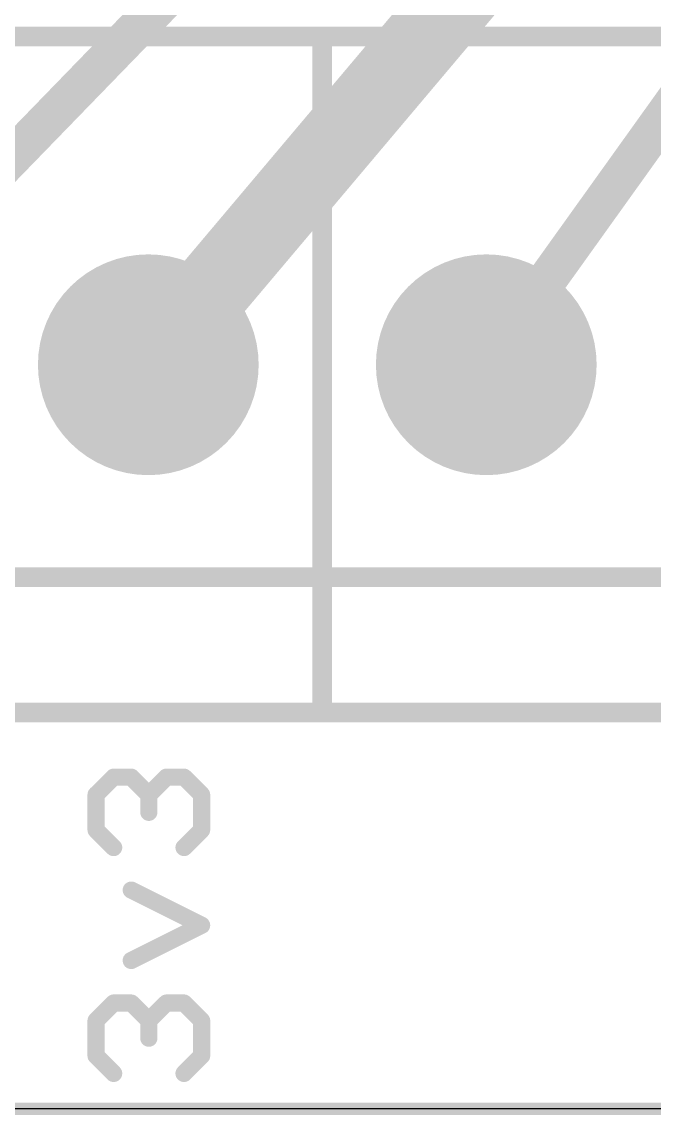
# Model space of a CAD drawing. Extents: x -40.9 to 40.6, y -25.5 to 30.2.
# Drawn here: x -24.18 to -17.63, y -25.46 to -14.15 of the extents above; entities that cross this region are included whole.
import ezdxf

# ---------------------------------------------------------------- set-up
doc = ezdxf.new("R2010")
doc.units = 0
for name, color, linetype in [('1', 12, 'CONTINUOUS'), ('17', 110, 'CONTINUOUS'), ('20', 53, 'CONTINUOUS'), ('21', 40, 'CONTINUOUS'), ('29', 253, 'CONTINUOUS'), ('30', 253, 'CONTINUOUS'), ('47', 253, 'CONTINUOUS')]:
    doc.layers.add(name, color=color, linetype=linetype)

# ---------------------------------------------------------------- blocks, each defined once
blk = doc.blocks.new('ROUNDP')
at = {"const_width": 0.5}
blk.add_lwpolyline([(0, -0.25, 1), (0, 0.25, 1), (0, -0.25)], format="xyb", dxfattribs=at)

msp = doc.modelspace()

# ---------------------------------------------------------------- linework, layer by layer
at = {"layer": '1'}
for points, const_width in [([(-22.866, -17.696), (-16.51, -10.16)], 0.8128), ([(-26.366, -17.696), (-19.05, -10.16)], 0.4064), ([(-19.366, -17.696), (-13.97, -10.16)], 0.4064)]:
    msp.add_lwpolyline(points, dxfattribs=dict(at, const_width=const_width))
for points, const_width in [([(-23.0213, -17.565, 1), (-22.7107, -17.827)], 0.4064), ([(-19.4486, -17.6369, 1), (-19.2834, -17.7551)], 0.2032)]:
    msp.add_lwpolyline(points, format="xyb", dxfattribs=dict(at, const_width=const_width))
at = {"layer": '20'}
msp.add_line((29.21, -25.4), (-29.21, -25.4), dxfattribs=at)
at = {"layer": '21'}
for points, const_width in [([(-21.066, -14.296), (-28.066, -14.296)], 0.2032), ([(-21.066, -19.896), (-21.066, -14.296)], 0.2032), ([(-21.066, -14.296), (-21.066, -19.896)], 0.2032), ([(-10.566, -14.296), (-21.066, -14.296)], 0.2032), ([(-28.066, -19.896), (-21.066, -19.896)], 0.2032), ([(-21.066, -21.296), (-21.066, -19.896)], 0.2032), ([(-21.066, -19.896), (-21.066, -21.296)], 0.2032), ([(-21.066, -19.896), (-10.566, -19.896)], 0.2032), ([(-28.066, -21.296), (-21.066, -21.296)], 0.2032), ([(-21.066, -21.296), (-10.566, -21.296)], 0.2032), ([(-23.407, -22.1478), (-23.2248, -21.9657)], 0.1778), ([(-23.2248, -21.9657), (-23.0427, -21.9657)], 0.1778), ([(-23.0427, -21.9657), (-22.8605, -22.1478)], 0.1778), ([(-22.8605, -22.1478), (-22.6783, -21.9657)], 0.1778), ([(-22.6783, -21.9657), (-22.4961, -21.9657)], 0.1778), ([(-22.4961, -21.9657), (-22.3139, -22.1478)], 0.1778), ([(-23.407, -22.5122), (-23.407, -22.1478)], 0.1778), ([(-22.8605, -22.1478), (-22.8605, -22.33)], 0.1778), ([(-22.3139, -22.1478), (-22.3139, -22.5122)], 0.1778), ([(-23.2248, -22.6944), (-23.407, -22.5122)], 0.1778), ([(-22.3139, -22.5122), (-22.4961, -22.6944)], 0.1778), ([(-22.3139, -23.4994), (-23.0427, -23.135)], 0.1778), ([(-23.0427, -23.8638), (-22.3139, -23.4994)], 0.1778), ([(-23.407, -24.4866), (-23.2248, -24.3044)], 0.1778), ([(-23.2248, -24.3044), (-23.0427, -24.3044)], 0.1778), ([(-23.0427, -24.3044), (-22.8605, -24.4866)], 0.1778), ([(-22.8605, -24.4866), (-22.6783, -24.3044)], 0.1778), ([(-22.6783, -24.3044), (-22.4961, -24.3044)], 0.1778), ([(-22.4961, -24.3044), (-22.3139, -24.4866)], 0.1778), ([(-23.407, -24.851), (-23.407, -24.4866)], 0.1778), ([(-22.8605, -24.4866), (-22.8605, -24.6688)], 0.1778), ([(-22.3139, -24.4866), (-22.3139, -24.851)], 0.1778), ([(-23.2248, -25.0332), (-23.407, -24.851)], 0.1778), ([(-22.3139, -24.851), (-22.4961, -25.0332)], 0.1778)]:
    msp.add_lwpolyline(points, dxfattribs=dict(at, const_width=const_width))
for points, const_width in [([(-21.0152, -14.296, 1), (-21.1168, -14.296)], 0.1016), ([(-21.0152, -14.296, 1), (-21.1168, -14.296)], 0.1016), ([(-21.066, -14.2452, 1), (-21.066, -14.3468)], 0.1016), ([(-21.066, -14.3468, 1), (-21.066, -14.2452)], 0.1016), ([(-21.0152, -19.896, 1), (-21.1168, -19.896)], 0.1016), ([(-21.0152, -19.896, 1), (-21.1168, -19.896)], 0.1016), ([(-21.066, -19.8452, 1), (-21.066, -19.9468)], 0.1016), ([(-21.066, -19.9468, 1), (-21.066, -19.8452)], 0.1016), ([(-21.1168, -19.896, 1), (-21.0152, -19.896)], 0.1016), ([(-21.1168, -19.896, 1), (-21.0152, -19.896)], 0.1016), ([(-21.066, -21.2452, 1), (-21.066, -21.3468)], 0.1016), ([(-21.1168, -21.296, 1), (-21.0152, -21.296)], 0.1016), ([(-21.1168, -21.296, 1), (-21.0152, -21.296)], 0.1016), ([(-21.066, -21.3468, 1), (-21.066, -21.2452)], 0.1016), ([(-23.2248, -21.9212, 1), (-23.2248, -22.0101)], 0.0889), ([(-23.1934, -21.9971, 1), (-23.2563, -21.9342)], 0.0889), ([(-23.0112, -21.9342, 1), (-23.0741, -21.9971)], 0.0889), ([(-23.0427, -22.0101, 1), (-23.0427, -21.9212)], 0.0889), ([(-22.6783, -21.9212, 1), (-22.6783, -22.0101)], 0.0889), ([(-22.6468, -21.9971, 1), (-22.7097, -21.9342)], 0.0889), ([(-22.4647, -21.9342, 1), (-22.5275, -21.9971)], 0.0889), ([(-22.4961, -22.0101, 1), (-22.4961, -21.9212)], 0.0889), ([(-23.4385, -22.1164, 1), (-23.3756, -22.1793)], 0.0889), ([(-23.3626, -22.1478, 1), (-23.4515, -22.1478)], 0.0889), ([(-22.816, -22.1478, 1), (-22.9049, -22.1478)], 0.0889), ([(-22.8919, -22.1164, 1), (-22.829, -22.1793)], 0.0889), ([(-22.8919, -22.1793, 1), (-22.829, -22.1164)], 0.0889), ([(-22.2694, -22.1478, 1), (-22.3584, -22.1478)], 0.0889), ([(-22.3453, -22.1793, 1), (-22.2825, -22.1164)], 0.0889), ([(-22.9049, -22.33, 1), (-22.816, -22.33)], 0.0889), ([(-23.3756, -22.4808, 1), (-23.4385, -22.5436)], 0.0889), ([(-23.4515, -22.5122, 1), (-23.3626, -22.5122)], 0.0889), ([(-22.3584, -22.5122, 1), (-22.2694, -22.5122)], 0.0889), ([(-22.2825, -22.5436, 1), (-22.3453, -22.4808)], 0.0889), ([(-23.2563, -22.7258, 1), (-23.1934, -22.663)], 0.0889), ([(-22.5275, -22.663, 1), (-22.4647, -22.7258)], 0.0889), ([(-23.0228, -23.0953, 1), (-23.0625, -23.1748)], 0.0889), ([(-22.294, -23.5392, 1), (-22.3338, -23.4597)], 0.0889), ([(-22.3338, -23.5392, 1), (-22.294, -23.4597)], 0.0889), ([(-23.0625, -23.824, 1), (-23.0228, -23.9036)], 0.0889), ([(-23.2248, -24.26, 1), (-23.2248, -24.3489)], 0.0889), ([(-23.1934, -24.3359, 1), (-23.2563, -24.273)], 0.0889), ([(-23.0112, -24.273, 1), (-23.0741, -24.3359)], 0.0889), ([(-23.0427, -24.3489, 1), (-23.0427, -24.26)], 0.0889), ([(-22.6783, -24.26, 1), (-22.6783, -24.3489)], 0.0889), ([(-22.6468, -24.3359, 1), (-22.7097, -24.273)], 0.0889), ([(-22.4647, -24.273, 1), (-22.5275, -24.3359)], 0.0889), ([(-22.4961, -24.3489, 1), (-22.4961, -24.26)], 0.0889), ([(-23.4385, -24.4552, 1), (-23.3756, -24.5181)], 0.0889), ([(-23.3626, -24.4866, 1), (-23.4515, -24.4866)], 0.0889), ([(-22.816, -24.4866, 1), (-22.9049, -24.4866)], 0.0889), ([(-22.8919, -24.4552, 1), (-22.829, -24.5181)], 0.0889), ([(-22.8919, -24.5181, 1), (-22.829, -24.4552)], 0.0889), ([(-22.2694, -24.4866, 1), (-22.3584, -24.4866)], 0.0889), ([(-22.3453, -24.5181, 1), (-22.2825, -24.4552)], 0.0889), ([(-22.9049, -24.6688, 1), (-22.816, -24.6688)], 0.0889), ([(-23.3756, -24.8196, 1), (-23.4385, -24.8824)], 0.0889), ([(-22.2825, -24.8824, 1), (-22.3453, -24.8196)], 0.0889), ([(-23.4515, -24.851, 1), (-23.3626, -24.851)], 0.0889), ([(-22.3584, -24.851, 1), (-22.2694, -24.851)], 0.0889), ([(-23.2563, -25.0646, 1), (-23.1934, -25.0018)], 0.0889), ([(-22.5275, -25.0018, 1), (-22.4647, -25.0646)], 0.0889)]:
    msp.add_lwpolyline(points, format="xyb", dxfattribs=dict(at, const_width=const_width))
at = {"layer": '47', "const_width": 0.13}
msp.add_lwpolyline([(1.778, -25.4), (-38.018, -25.4)], dxfattribs=at)

# ---------------------------------------------------------------- block references
at = {"layer": '17', "xscale": 2.1844, "yscale": 2.1844}
for p in [(-22.866, -17.696), (-22.866, -17.696), (-19.366, -17.696), (-19.366, -17.696)]:
    msp.add_blockref('ROUNDP', p, dxfattribs=at)
at = {"layer": '29', "xscale": 2.286, "yscale": 2.286}
for p in [(-22.866, -17.696), (-19.366, -17.696)]:
    msp.add_blockref('ROUNDP', p, dxfattribs=at)
at = {"layer": '30', "xscale": 2.286, "yscale": 2.286}
for p in [(-22.866, -17.696), (-19.366, -17.696)]:
    msp.add_blockref('ROUNDP', p, dxfattribs=at)

doc.saveas('drawing.dxf')
